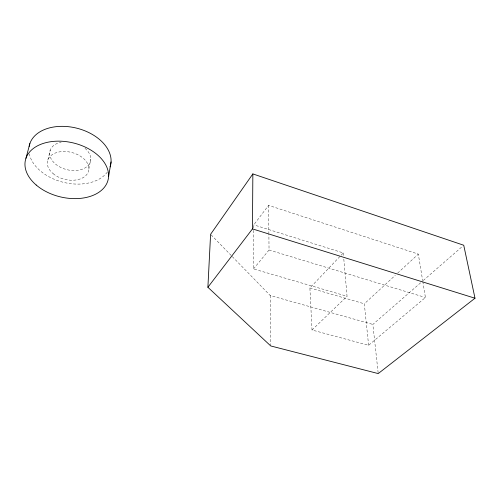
<?xml version="1.0" encoding="UTF-8"?>
<svg xmlns="http://www.w3.org/2000/svg" width="500" height="500" viewBox="0 0 500 500"><rect width="100%" height="100%" fill="white"/><g stroke="black" fill="none" stroke-linecap="round" stroke-linejoin="round"><path stroke-width="0.38" stroke-dasharray="2.5 1.88" d="M343.825 259.131L347.05 296.269L253.519 268.931L253.744 228.719M253.75 227.95L253.769 224.856L268.587 205.369L418.312 254.106L422.681 280.756M88.869 168.925L90.738 159.194M47.9 159.825L50.25 150.069M253.519 268.931L269.044 250L268.881 233.837M422.806 281.512L425.425 297.5L368.606 345.3L312.019 330L309.894 287.956L343.288 252.938L253.769 224.856M312.019 330L347.05 296.269M368.606 345.3L364.325 303.8L395.337 275.256M397.638 273.137L418.312 254.106M378.144 372.812L372.856 324.419L420.938 282.538M423.281 280.494L462.562 246.275M232.269 256.556L270.206 295.506L372.856 324.419M309.894 287.956L364.325 303.8M269.044 250L425.425 297.5M211.137 234.856L231.725 256M343.288 252.938L343.556 256.038M270.206 295.506L270.75 345.181M268.587 205.369L268.875 233.069M107.394 172.013A41.8 27.887 14 0 1 64.244 182.525A41.8 27.887 14 0 1 29.306 153.925M84.969 148.287A20.881 13.925 14 0 1 82.863 168.988A20.881 13.925 14 0 1 52.787 161.319A20.881 13.925 14 0 1 61.156 142.219M53.15 173.675A21.113 13.875 13.6 0 0 88.069 172.431A21.113 13.875 13.6 0 0 63.05 151.519A21.113 13.875 13.6 0 0 53.15 173.675"/><path stroke-width="0.75" d="M207.894 287.269L252.469 228.888L252.856 173.912L463.738 245.25L475 298.225L378.225 373.581L270.756 345.956L207.894 287.269L210.594 234.294L252.856 173.912M108.588 176.588L111.056 161.912M25.944 158.312L29.869 143.581M252.469 228.888L475 298.225M29.137 146.444A41.8 27.887 14 0 1 76.9 128.212A41.8 27.887 14 0 1 110.081 166.875M36.188 185.006A42.5 27.744 13.5 0 0 106.788 183.5A42.5 27.744 13.5 0 0 57.381 141.169A42.5 27.744 13.5 0 0 36.188 185.006"/></g></svg>
